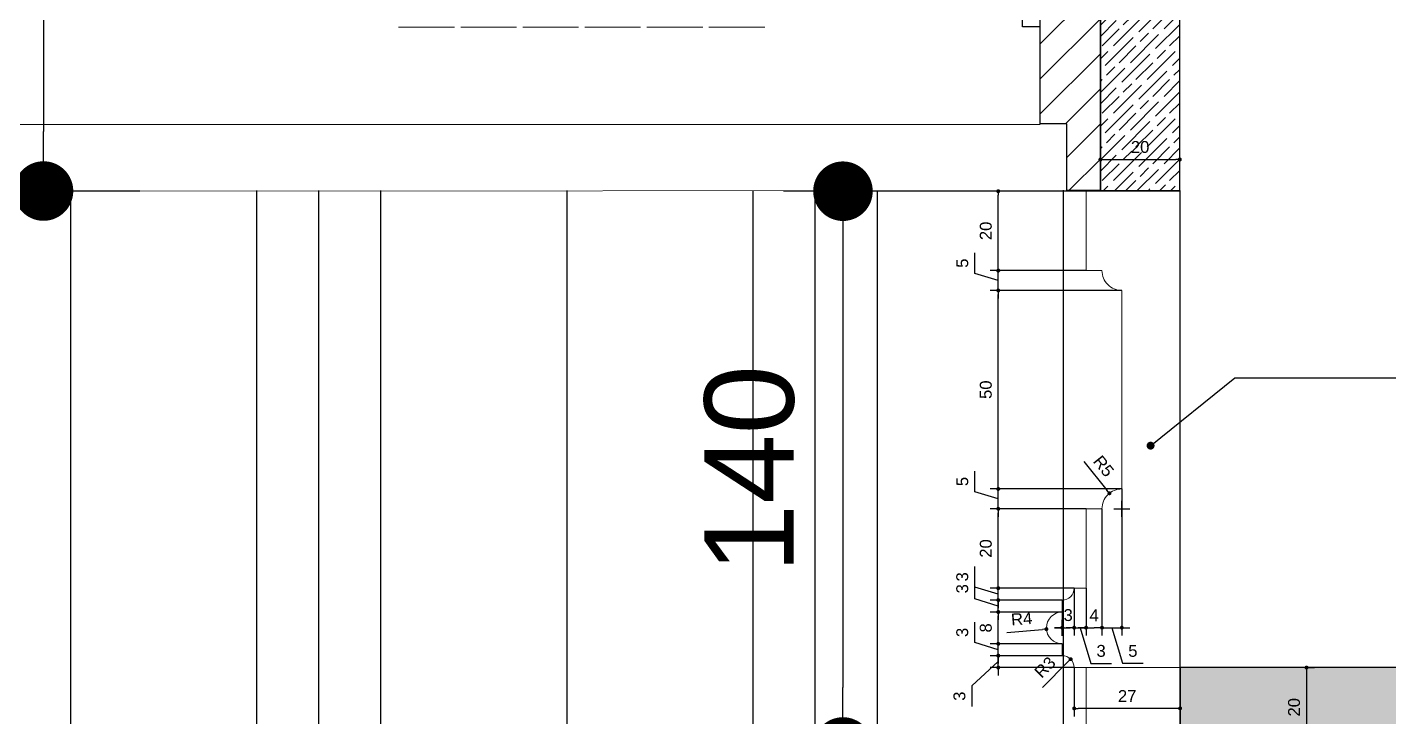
# Model space of a CAD drawing. Header units: inches. Extents: x 274057 to 444617, y 490067 to 635630.
# Drawn here: x 373036 to 373378.9, y 494862.4 to 495036.1 of the extents above; entities that cross this region are included whole.
import ezdxf

# ---------------------------------------------------------------- set-up
doc = ezdxf.new("R2010")
doc.units = ezdxf.units.IN
doc.header["$MEASUREMENT"] = 0
doc.linetypes.add('HIDDEN', pattern=[0.375, 0.25, -0.125])
for name, color, linetype in [('CQ curtains and frames', 252, 'Continuous'), ('CQ Grg Gypsum', 41, 'Continuous'), ('CQ PANEL DIMENSION', 1, 'Continuous'), ('CQ SPOT DETAILS', 40, 'Continuous'), ('CQ Wood Section', 60, 'Continuous'), ('WOOD 01', 34, 'Continuous')]:
    doc.layers.add(name, color=color, linetype=linetype)
for name, color, linetype, lineweight in [('CQ gypsum 2', 42, 'Continuous', 0), ('CQ Gypsum Hatch', 8, 'Continuous', 20), ('CQ wooh hatch', 8, 'HIDDEN', 18)]:
    doc.layers.add(name, color=color, linetype=linetype, lineweight=lineweight)
doc.styles.get("Standard").update_dxf_attribs({"font": 'arial.ttf'})
doc.dimstyles.new('chester 15', dxfattribs={"dimscale": 0.15, "dimtxt": 150, "dimasz": 100, "dimexe": 100, "dimexo": 0, "dimgap": 80, "dimtad": 1, "dimdec": 0, "dimzin": 0, "dimdsep": 46, "dimtxsty": 'Standard', "dimblk": 'DOT', "dimcen": 100, "dimclrd": 1, "dimclre": 1, "dimclrt": 3, "dimadec": 0, "dimazin": 0, "dimtfac": 1, "dimtdec": 0, "dimtofl": 0, "dimtmove": 0, "dimatfit": 3, "dimfxl": 1, "dimtolj": 1, "dimtzin": 0, "dimlwd": -1, "dimarcsym": 0})
doc.dimstyles.new('CQ 2', dxfattribs={"dimscale": 0.02, "dimtxt": 150, "dimasz": 50, "dimexe": 100, "dimexo": 0, "dimgap": 80, "dimtad": 1, "dimdec": 0, "dimzin": 0, "dimdsep": 46, "dimtxsty": 'Standard', "dimblk": 'DOT', "dimcen": 100, "dimclrd": 1, "dimclre": 1, "dimclrt": 3, "dimadec": 0, "dimazin": 0, "dimtfac": 1, "dimtdec": 0, "dimtofl": 0, "dimtmove": 0, "dimatfit": 3, "dimfxl": 1, "dimtolj": 1, "dimtzin": 0, "dimlwd": -1, "dimarcsym": 0})
doc.dimstyles.get("Standard").update_dxf_attribs({"dimtxt": 0.18, "dimasz": 0.18, "dimexe": 0.18, "dimexo": 0.0625, "dimgap": 0.09, "dimtad": 0, "dimtih": 1, "dimtoh": 1, "dimdec": 4, "dimzin": 0, "dimdsep": 46, "dimtxsty": 'Standard', "dimcen": 0.09, "dimadec": 0, "dimazin": 0, "dimtfac": 1, "dimtdec": 4, "dimtofl": 0, "dimtmove": 0, "dimatfit": 3, "dimfxl": 1, "dimtolj": 1, "dimtzin": 0, "dimarcsym": 0})

# ---------------------------------------------------------------- blocks, each defined once
blk = doc.blocks.new('A$C11B46C9D')
at = {"layer": 'CQ gypsum 2', "lineweight": 0}
for p, q in [((0, 194.66), (223.28, 194.66)), ((0, 182.05), (223.28, 182.05)), ((61.4, 182.05), (61.4, 165.23)), ((161.87, 182.05), (223.28, 182.05)), ((161.87, 182.05), (161.87, 165.23)), ((0, 165.23), (223.28, 165.23)), ((65.59, 165.23), (65.59, 74.15)), ((157.69, 165.23), (157.69, 74.15)), ((161.87, 165.23), (223.28, 165.23)), ((65.59, 155.42), (72.96, 155.42)), ((65.59, 148.45), (72.96, 155.42)), ((72.96, 155.42), (72.96, 74.15)), ((88.92, 155.42), (88.92, 74.15)), ((88.92, 155.42), (96.29, 148.45)), ((88.92, 155.42), (103.66, 155.42)), ((96.29, 148.45), (103.66, 155.42)), ((103.66, 155.42), (103.66, 74.15)), ((119.62, 155.42), (119.62, 74.15)), ((119.62, 155.42), (134.36, 155.42)), ((119.62, 155.42), (126.99, 148.45)), ((126.99, 148.45), (134.36, 155.42)), ((134.36, 155.42), (134.36, 74.15)), ((150.32, 155.42), (150.32, 74.15)), ((150.32, 155.42), (157.69, 148.45)), ((150.32, 155.42), (157.69, 155.42)), ((96.29, 148.45), (96.29, 74.15)), ((126.99, 148.45), (126.99, 74.15)), ((0, 74.15), (223.28, 74.15)), ((0, 59.35), (223.28, 59.35)), ((64.19, 59.35), (64.19, 52.43)), ((159.08, 59.35), (159.08, 52.43)), ((64.19, 52.43), (159.08, 52.43)), ((68.1, 52.43), (65.53, 41.27)), ((77.03, 52.43), (79.6, 41.27)), ((83.73, 52.43), (81.16, 41.27)), ((92.66, 52.43), (95.23, 41.27)), ((99.36, 52.43), (96.79, 41.27)), ((108.29, 52.43), (110.86, 41.27)), ((114.99, 52.43), (112.42, 41.27)), ((123.92, 52.43), (126.49, 41.27)), ((130.62, 52.43), (128.05, 41.27)), ((139.55, 52.43), (142.11, 41.27)), ((146.25, 52.43), (143.68, 41.27)), ((155.18, 52.43), (157.74, 41.27)), ((65.53, 41.27), (79.6, 41.27)), ((81.16, 41.27), (95.23, 41.27)), ((96.79, 41.27), (110.86, 41.27)), ((112.42, 41.27), (126.49, 41.27)), ((128.05, 41.27), (142.11, 41.27)), ((143.68, 41.27), (157.74, 41.27)), ((0, 16.75), (223.28, 16.75)), ((0, 0), (223.28, 0))]:
    blk.add_line(p, q, dxfattribs=at)
at = {"layer": 'CQ gypsum 2', "lineweight": 0, "ltscale": 100}
for p, q in [((61.4, 182.05), (161.87, 182.05)), ((0, 165.23), (61.4, 165.23))]:
    blk.add_line(p, q, dxfattribs=at)
blk = doc.blocks.new('A$C591968EE')
at = {"layer": 'CQ Gypsum Hatch'}
h = blk.add_hatch(dxfattribs=at)
h.set_pattern_fill('ANSI31', color=256, scale=50, angle=90, style=0)
h.set_pattern_definition([(135, (-374960.8784, -519569.8764), (-4.41941738, -4.41941738), [])])
edge = h.paths.add_edge_path()
edge.add_line((16.43, 182.11), (27.6, 182.11))
edge.add_spline(control_points=[(27.6, 182.11), (27.61, 182.89), (27.66, 184.68), (28.97, 187.09), (31.45, 188.51), (33.5, 190.24), (34.66, 192.59), (34.72, 194.06), (34.74, 194.72)], knot_values=[0, 0, 0, 0, 0.103617, 0.238498, 0.342021, 0.484182, 0.592634, 0.680206, 0.680206, 0.680206, 0.680206], degree=3, periodic=0)
edge.add_line((34.74, 194.72), (38.31, 194.72))
edge.add_line((38.31, 194.72), (38.31, 200))
edge.add_line((38.31, 200), (14.39, 200))
edge.add_line((14.39, 200), (0, 177.03))
edge.add_line((0, 177.03), (0, 0))
edge.add_line((0, 0), (8.46, 0))
edge.add_line((8.46, 0), (8.46, 16.81))
edge.add_line((8.46, 16.81), (15.16, 16.81))
edge.add_line((15.16, 16.81), (15.16, 59.41))
edge.add_line((15.16, 59.41), (26.55, 59.41))
edge.add_line((26.55, 59.41), (26.55, 74.21))
edge.add_line((26.55, 74.21), (11.59, 75.78))
edge.add_line((11.59, 75.78), (11.59, 165.29))
edge.add_line((11.59, 165.29), (16.43, 165.29))
edge.add_line((16.43, 165.29), (16.43, 182.11))
at = {"layer": 'CQ Grg Gypsum'}
for p, q in [((14.39, 200), (0, 177.03)), ((38.31, 200), (14.39, 200)), ((38.31, 194.72), (38.31, 200)), ((34.74, 194.72), (38.31, 194.72)), ((16.43, 182.11), (27.6, 182.11)), ((16.43, 165.29), (16.43, 182.11)), ((0, 0), (0, 177.03)), ((11.59, 75.78), (11.59, 165.29)), ((11.59, 165.29), (16.43, 165.29)), ((26.55, 74.21), (11.59, 75.78)), ((26.55, 59.41), (26.55, 74.21)), ((15.16, 59.41), (26.55, 59.41)), ((15.16, 16.81), (15.16, 59.41)), ((21.63, 52.46), (21.63, 59.41)), ((15.16, 52.46), (21.63, 52.46)), ((19.62, 41.25), (19.62, 52.46)), ((15.16, 41.25), (19.62, 41.25)), ((8.46, 16.81), (15.16, 16.81)), ((8.46, 0), (8.46, 16.81)), ((0, 0), (8.46, 0))]:
    blk.add_line(p, q, dxfattribs=at)
blk.add_open_spline([(34.74, 194.72), (34.72, 194.06), (34.66, 192.59), (33.5, 190.24), (31.45, 188.51), (28.97, 187.09), (27.66, 184.68), (27.61, 182.89), (27.6, 182.11)], degree=3, knots=[0, 0, 0, 0, 0.0875721, 0.1960247, 0.3381857, 0.4417085, 0.5765895, 0.6802063, 0.6802063, 0.6802063, 0.6802063], dxfattribs=at)
blk = doc.blocks.new('_Dot')
at = {"color": 0, "linetype": 'ByBlock', "lineweight": -2}
blk.add_line((-0.5, 0), (-1, 0), dxfattribs=at)
at = {"color": 0, "linetype": 'ByBlock', "const_width": 0.5}
blk.add_lwpolyline([(-0.25, 0, 1), (0.25, 0, 1)], format="xyb", close=True, dxfattribs=at)
blk = doc.blocks.new('*D1284')
at = {"layer": 'CQ PANEL DIMENSION', "color": 1, "lineweight": -2, "transparency": 16777216}
for p, q in [((373064.37, 495194.74), (373025.09, 495194.74)), ((373064.37, 494994.8), (373025.09, 494994.8))]:
    blk.add_line(p, q, dxfattribs=at)
at = {"layer": 'CQ PANEL DIMENSION', "color": 1, "transparency": 16777216}
blk.add_line((373040.09, 495179.74), (373040.09, 495009.8), dxfattribs=at)
at = {"layer": 'Defpoints', "color": 0, "transparency": 16777216}
for p in [(373064.37, 495194.74, 0), (373040.09, 494994.8), (373064.37, 494994.8, 0)]:
    blk.add_point(p, dxfattribs=at)
at = {"layer": 'CQ PANEL DIMENSION', "color": 1, "transparency": 16777216, "xscale": 15, "yscale": 15, "zscale": 15}
for p, rotation in [((373040.09, 495194.74), 90), ((373040.09, 494994.8), 270)]:
    blk.add_blockref('_Dot', p, dxfattribs=dict(at, rotation=rotation))
at = {"layer": 'CQ PANEL DIMENSION', "color": 3, "transparency": 16777216, "insert": (373016.6, 495094.77), "char_height": 22.5, "attachment_point": 5, "rotation": 90}
blk.add_mtext('\\A1;200', dxfattribs=at)
blk = doc.blocks.new('*D1441')
at = {"layer": 'CQ PANEL DIMENSION', "color": 1, "lineweight": -2, "transparency": 16777216}
for p, q in [((373064.37, 495194.74), (372783.59, 495194.74)), ((373064.37, 492074.74), (372783.59, 492074.74))]:
    blk.add_line(p, q, dxfattribs=at)
at = {"layer": 'CQ PANEL DIMENSION', "color": 1, "transparency": 16777216}
blk.add_line((372798.59, 495179.74), (372798.59, 492089.74), dxfattribs=at)
at = {"layer": 'Defpoints', "color": 0, "transparency": 16777216}
for p in [(373064.37, 495194.74, 0), (372798.59, 492074.74), (373064.37, 492074.74, -0.02)]:
    blk.add_point(p, dxfattribs=at)
at = {"layer": 'CQ PANEL DIMENSION', "color": 1, "transparency": 16777216, "xscale": 15, "yscale": 15, "zscale": 15}
for p, rotation in [((372798.59, 495194.74), 90), ((372798.59, 492074.74), 270)]:
    blk.add_blockref('_Dot', p, dxfattribs=dict(at, rotation=rotation))
at = {"layer": 'CQ PANEL DIMENSION', "color": 3, "transparency": 16777216, "insert": (372775.1, 493634.74), "char_height": 22.5, "attachment_point": 5, "rotation": 90}
blk.add_mtext('\\A1;3120', dxfattribs=at)
blk = doc.blocks.new('tv cabinet section')
at = {"layer": 'CQ wooh hatch'}
h = blk.add_hatch(dxfattribs=at)
h.set_pattern_fill('GOST_WOOD', color=256, angle=45, style=0)
h.set_pattern_definition([(135, (9054.1975, 0.0593), (4.242640687, 4.242640687), [10, -2]), (135, (9057.026, 0.0593), (4.242640687, 4.242640687), [6, -1.5, 3, -1.5]), (135, (9060.5615, -0.648), (4.242640687, 4.242640687), [10, -2])])
h.paths.add_polyline_path([(363119.3, 519499.34), (363099.3, 519499.34), (363099.3, 519299.47), (363119.3, 519299.47)])
at = {"layer": 'CQ wooh hatch', "ltscale": 1000}
h = blk.add_hatch(dxfattribs=at)
h.set_pattern_fill('GOST_WOOD', color=256, angle=45, style=0)
h.set_pattern_definition([(135, (283.227, -8e-09), (4.242640687, 4.242640687), [10, -2]), (135, (286.055, -8e-09), (4.242640687, 4.242640687), [6, -1.5, 3, -1.5]), (135, (289.591, -0.707), (4.242640687, 4.242640687), [10, -2])])
h.paths.add_polyline_path([(363099.3, 519159.3), (363099.3, 519179.3), (362699.22, 519179.3), (362699.21, 517274.19), (362717.15, 517274.19), (362717.22, 519159.3)])
at = {"layer": 'CQ Wood Section', "ltscale": 1000}
for p, q in [((363119.3, 519299.47, 0.09), (363099.3, 519299.47, 0.09)), ((363099.3, 519299.47, 0.09), (363099.3, 519179.3, 0.09))]:
    blk.add_line(p, q, dxfattribs=at)
at = {"layer": 'CQ Wood Section', "ltscale": 1000, "elevation": 0.09}
blk.add_lwpolyline([(363119.3, 519299.47), (363099.3, 519299.47), (363099.3, 519499.34), (363119.3, 519499.34)], close=True, dxfattribs=at)
blk.add_lwpolyline([(362717.22, 519159.3), (362717.15, 517274.19), (362699.21, 517274.19), (362699.22, 519179.3), (363099.22, 519179.3), (363099.22, 519179.3), (363099.22, 519159.3), (363099.22, 519159.3), (362717.22, 519159.3)], dxfattribs=at)
at = {"layer": 'WOOD 01', "lineweight": 0, "ltscale": 500}
blk.add_line((363099.3, 519179.3, 0.09), (363099.3, 519299.3, 0.09), dxfattribs=at)
at = {"layer": 'WOOD 01', "lineweight": 0, "ltscale": 500, "elevation": 0.09}
for points in [[(363099.3, 519299.3), (363122.9, 519299.3)], [(363099.3, 517399.33), (363099.3, 519179.3), (363122.9, 519179.3), (363122.9, 517399.33), (363099.3, 517399.33)]]:
    blk.add_lwpolyline(points, dxfattribs=at)
for points in [[(363122.9, 519299.3), (363122.9, 519279.3), (363118.9, 519279.3, -0.414214), (363113.9, 519274.3), (363113.9, 519249.3), (363113.9, 519224.3, -0.414214), (363118.9, 519219.3), (363122.9, 519219.3), (363122.9, 519199.3)], [(363122.9, 519199.3), (363125.9, 519199.3, 0.414214), (363128.9, 519196.3), (363128.9, 519193.3, -1), (363128.9, 519185.3), (363128.9, 519182.3, 0.414214), (363125.9, 519179.3), (363122.9, 519179.3)]]:
    blk.add_lwpolyline(points, format="xyb", dxfattribs=at)
blk = doc.blocks.new('*D1570')
at = {"layer": 'CQ SPOT DETAILS', "color": 1, "lineweight": -2, "transparency": 16777216}
for p, q in [((373299.65, 494874.76), (373299.65, 494862.48)), ((373326.33, 494874.76), (373326.33, 494862.48))]:
    blk.add_line(p, q, dxfattribs=at)
at = {"layer": 'CQ SPOT DETAILS', "color": 1, "transparency": 16777216}
blk.add_line((373325.33, 494864.48), (373300.65, 494864.48), dxfattribs=at)
at = {"layer": 'Defpoints', "color": 0, "transparency": 16777216}
for p in [(373299.65, 494874.76, 0), (373326.33, 494874.76, -0.09), (373299.65, 494864.48)]:
    blk.add_point(p, dxfattribs=at)
at = {"layer": 'CQ SPOT DETAILS', "color": 1, "transparency": 16777216, "rotation": 180}
blk.add_blockref('_Dot', (373299.65, 494864.48), dxfattribs=at)
at = {"layer": 'CQ SPOT DETAILS', "color": 1, "transparency": 16777216}
blk.add_blockref('_Dot', (373326.33, 494864.48), dxfattribs=at)
at = {"layer": 'CQ SPOT DETAILS', "color": 3, "transparency": 16777216, "insert": (373312.99, 494867.59), "char_height": 3, "attachment_point": 5}
blk.add_mtext('\\A1;27', dxfattribs=at)
blk = doc.blocks.new('*D1651')
at = {"layer": 'CQ SPOT DETAILS', "color": 1, "lineweight": -2, "transparency": 16777216}
for p, q in [((373358.16, 494874.76), (373360.16, 494874.76)), ((373358.16, 494854.76), (373360.16, 494854.76))]:
    blk.add_line(p, q, dxfattribs=at)
at = {"layer": 'CQ SPOT DETAILS', "color": 1, "transparency": 16777216}
blk.add_line((373358.16, 494873.76), (373358.16, 494855.76), dxfattribs=at)
at = {"layer": 'Defpoints', "color": 0, "transparency": 16777216}
for p in [(373358.16, 494874.76, 0), (373358.16, 494854.76, 0), (373358.16, 494854.76)]:
    blk.add_point(p, dxfattribs=at)
at = {"layer": 'CQ SPOT DETAILS', "color": 1, "transparency": 16777216}
for p, rotation in [((373358.16, 494874.76), 90), ((373358.16, 494854.76), 270)]:
    blk.add_blockref('_Dot', p, dxfattribs=dict(at, rotation=rotation))
at = {"layer": 'CQ SPOT DETAILS', "color": 3, "transparency": 16777216, "insert": (373355.03, 494864.76), "char_height": 3, "attachment_point": 5, "rotation": 90}
blk.add_mtext('\\A1;20', dxfattribs=at)
blk = doc.blocks.new('*D1659')
at = {"layer": 'CQ SPOT DETAILS', "color": 1, "transparency": 16777216}
for p, q in [((373280.53, 494878.76), (373280.53, 494879.76)), ((373280.53, 494876.26), (373273.89, 494870.13)), ((373280.53, 494874.76), (373280.53, 494877.76)), ((373280.53, 494873.76), (373280.53, 494872.76)), ((373273.89, 494870.13), (373273.89, 494864.97))]:
    blk.add_line(p, q, dxfattribs=at)
at = {"layer": 'CQ SPOT DETAILS', "color": 1, "lineweight": -2, "transparency": 16777216}
for p, q in [((373296.65, 494877.76), (373278.53, 494877.76)), ((373299.65, 494874.76), (373278.53, 494874.76))]:
    blk.add_line(p, q, dxfattribs=at)
at = {"layer": 'Defpoints', "color": 0, "transparency": 16777216}
for p in [(373280.53, 494877.76), (373296.65, 494877.76, 0), (373299.65, 494874.76)]:
    blk.add_point(p, dxfattribs=at)
at = {"layer": 'CQ SPOT DETAILS', "color": 1, "transparency": 16777216}
for p, rotation in [((373280.53, 494877.76), 270), ((373280.53, 494874.76), 90)]:
    blk.add_blockref('_Dot', p, dxfattribs=dict(at, rotation=rotation))
at = {"layer": 'CQ SPOT DETAILS', "color": 3, "transparency": 16777216, "insert": (373270.76, 494867.55), "char_height": 3, "attachment_point": 5, "rotation": 90}
blk.add_mtext('\\A1;3', dxfattribs=at)
blk = doc.blocks.new('*D1660')
at = {"layer": 'CQ SPOT DETAILS', "color": 1, "transparency": 16777216}
for p, q in [((373274.6, 494881.04), (373274.6, 494886.2)), ((373280.53, 494881.76), (373280.53, 494882.76)), ((373280.53, 494879.26), (373274.6, 494881.04)), ((373280.53, 494877.76), (373280.53, 494880.76)), ((373280.53, 494876.76), (373280.53, 494875.76))]:
    blk.add_line(p, q, dxfattribs=at)
at = {"layer": 'CQ SPOT DETAILS', "color": 1, "lineweight": -2, "transparency": 16777216}
for p, q in [((373296.65, 494880.76), (373278.53, 494880.76)), ((373296.65, 494877.76), (373278.53, 494877.76))]:
    blk.add_line(p, q, dxfattribs=at)
at = {"layer": 'Defpoints', "color": 0, "transparency": 16777216}
for p in [(373280.53, 494880.76), (373296.65, 494880.76, 0), (373296.65, 494877.76, 0)]:
    blk.add_point(p, dxfattribs=at)
at = {"layer": 'CQ SPOT DETAILS', "color": 1, "transparency": 16777216}
for p, rotation in [((373280.53, 494880.76), 270), ((373280.53, 494877.76), 90)]:
    blk.add_blockref('_Dot', p, dxfattribs=dict(at, rotation=rotation))
at = {"layer": 'CQ SPOT DETAILS', "color": 3, "transparency": 16777216, "insert": (373271.47, 494883.62), "char_height": 3, "attachment_point": 5, "rotation": 90}
blk.add_mtext('\\A1;3', dxfattribs=at)
blk = doc.blocks.new('*D1661')
at = {"layer": 'CQ SPOT DETAILS', "color": 1, "lineweight": -2, "transparency": 16777216}
for p, q in [((373296.65, 494888.76), (373278.53, 494888.76)), ((373296.65, 494880.76), (373278.53, 494880.76))]:
    blk.add_line(p, q, dxfattribs=at)
at = {"layer": 'CQ SPOT DETAILS', "color": 1, "transparency": 16777216}
blk.add_line((373280.53, 494881.76), (373280.53, 494887.76), dxfattribs=at)
at = {"layer": 'Defpoints', "color": 0, "transparency": 16777216}
for p in [(373280.53, 494888.76), (373296.65, 494888.76), (373296.65, 494880.76, 0)]:
    blk.add_point(p, dxfattribs=at)
at = {"layer": 'CQ SPOT DETAILS', "color": 1, "transparency": 16777216}
for p, rotation in [((373280.53, 494888.76), 90), ((373280.53, 494880.76), 270)]:
    blk.add_blockref('_Dot', p, dxfattribs=dict(at, rotation=rotation))
at = {"layer": 'CQ SPOT DETAILS', "color": 3, "transparency": 16777216, "insert": (373277.4, 494884.76), "char_height": 3, "attachment_point": 5, "rotation": 90}
blk.add_mtext('\\A1;8', dxfattribs=at)
blk = doc.blocks.new('*D1662')
at = {"layer": 'CQ SPOT DETAILS', "color": 1, "transparency": 16777216}
for p, q in [((373274.6, 494892.04), (373274.6, 494897.2)), ((373280.53, 494892.76), (373280.53, 494893.76)), ((373280.53, 494890.26), (373274.6, 494892.04)), ((373280.53, 494888.76), (373280.53, 494891.76)), ((373280.53, 494887.76), (373280.53, 494886.76))]:
    blk.add_line(p, q, dxfattribs=at)
at = {"layer": 'CQ SPOT DETAILS', "color": 1, "lineweight": -2, "transparency": 16777216}
for p, q in [((373296.65, 494891.76), (373278.53, 494891.76)), ((373296.65, 494888.76), (373278.53, 494888.76))]:
    blk.add_line(p, q, dxfattribs=at)
at = {"layer": 'Defpoints', "color": 0, "transparency": 16777216}
for p in [(373280.53, 494891.76), (373296.65, 494891.76, 0), (373296.65, 494888.76)]:
    blk.add_point(p, dxfattribs=at)
at = {"layer": 'CQ SPOT DETAILS', "color": 1, "transparency": 16777216}
for p, rotation in [((373280.53, 494891.76), 270), ((373280.53, 494888.76), 90)]:
    blk.add_blockref('_Dot', p, dxfattribs=dict(at, rotation=rotation))
at = {"layer": 'CQ SPOT DETAILS', "color": 3, "transparency": 16777216, "insert": (373271.47, 494894.62), "char_height": 3, "attachment_point": 5, "rotation": 90}
blk.add_mtext('\\A1;3', dxfattribs=at)
blk = doc.blocks.new('*D1663')
at = {"layer": 'CQ SPOT DETAILS', "color": 1, "transparency": 16777216}
for p, q in [((373274.6, 494895.04), (373274.6, 494900.2)), ((373280.53, 494895.76), (373280.53, 494896.76)), ((373280.53, 494893.26), (373274.6, 494895.04)), ((373280.53, 494891.76), (373280.53, 494894.76)), ((373280.53, 494890.76), (373280.53, 494889.76))]:
    blk.add_line(p, q, dxfattribs=at)
at = {"layer": 'CQ SPOT DETAILS', "color": 1, "lineweight": -2, "transparency": 16777216}
for p, q in [((373299.65, 494894.76), (373278.53, 494894.76)), ((373296.65, 494891.76), (373278.53, 494891.76))]:
    blk.add_line(p, q, dxfattribs=at)
at = {"layer": 'Defpoints', "color": 0, "transparency": 16777216}
for p in [(373280.53, 494894.76), (373299.65, 494894.76), (373296.65, 494891.76, 0)]:
    blk.add_point(p, dxfattribs=at)
at = {"layer": 'CQ SPOT DETAILS', "color": 1, "transparency": 16777216}
for p, rotation in [((373280.53, 494894.76), 270), ((373280.53, 494891.76), 90)]:
    blk.add_blockref('_Dot', p, dxfattribs=dict(at, rotation=rotation))
at = {"layer": 'CQ SPOT DETAILS', "color": 3, "transparency": 16777216, "insert": (373271.47, 494897.62), "char_height": 3, "attachment_point": 5, "rotation": 90}
blk.add_mtext('\\A1;3', dxfattribs=at)
blk = doc.blocks.new('*D1664')
at = {"layer": 'CQ SPOT DETAILS', "color": 1, "lineweight": -2, "transparency": 16777216}
for p, q in [((373302.65, 494914.76), (373278.53, 494914.76)), ((373299.65, 494894.76), (373278.53, 494894.76))]:
    blk.add_line(p, q, dxfattribs=at)
at = {"layer": 'CQ SPOT DETAILS', "color": 1, "transparency": 16777216}
blk.add_line((373280.53, 494895.76), (373280.53, 494913.76), dxfattribs=at)
at = {"layer": 'Defpoints', "color": 0, "transparency": 16777216}
for p in [(373280.53, 494914.76), (373302.65, 494914.76, 0), (373299.65, 494894.76)]:
    blk.add_point(p, dxfattribs=at)
at = {"layer": 'CQ SPOT DETAILS', "color": 1, "transparency": 16777216}
for p, rotation in [((373280.53, 494914.76), 90), ((373280.53, 494894.76), 270)]:
    blk.add_blockref('_Dot', p, dxfattribs=dict(at, rotation=rotation))
at = {"layer": 'CQ SPOT DETAILS', "color": 3, "transparency": 16777216, "insert": (373277.4, 494904.76), "char_height": 3, "attachment_point": 5, "rotation": 90}
blk.add_mtext('\\A1;20', dxfattribs=at)
blk = doc.blocks.new('*D1665')
at = {"layer": 'CQ SPOT DETAILS', "color": 1, "transparency": 16777216}
for p, q in [((373274.61, 494919.04), (373274.61, 494924.23)), ((373280.53, 494920.76), (373280.53, 494921.76)), ((373280.53, 494917.26), (373274.61, 494919.04)), ((373280.53, 494914.76), (373280.53, 494919.76)), ((373280.53, 494913.76), (373280.53, 494912.76))]:
    blk.add_line(p, q, dxfattribs=at)
at = {"layer": 'CQ SPOT DETAILS', "color": 1, "lineweight": -2, "transparency": 16777216}
for p, q in [((373311.65, 494919.76), (373278.53, 494919.76)), ((373302.65, 494914.76), (373278.53, 494914.76))]:
    blk.add_line(p, q, dxfattribs=at)
at = {"layer": 'Defpoints', "color": 0, "transparency": 16777216}
for p in [(373280.53, 494919.76), (373311.65, 494919.76), (373302.65, 494914.76, 0)]:
    blk.add_point(p, dxfattribs=at)
at = {"layer": 'CQ SPOT DETAILS', "color": 1, "transparency": 16777216}
for p, rotation in [((373280.53, 494919.76), 270), ((373280.53, 494914.76), 90)]:
    blk.add_blockref('_Dot', p, dxfattribs=dict(at, rotation=rotation))
at = {"layer": 'CQ SPOT DETAILS', "color": 3, "transparency": 16777216, "insert": (373271.48, 494921.63), "char_height": 3, "attachment_point": 5, "rotation": 90}
blk.add_mtext('\\A1;5', dxfattribs=at)
blk = doc.blocks.new('*D1666')
at = {"layer": 'CQ SPOT DETAILS', "color": 1, "lineweight": -2, "transparency": 16777216}
for p, q in [((373311.65, 494969.76), (373278.53, 494969.76)), ((373311.65, 494919.76), (373278.53, 494919.76))]:
    blk.add_line(p, q, dxfattribs=at)
at = {"layer": 'CQ SPOT DETAILS', "color": 1, "transparency": 16777216}
blk.add_line((373280.53, 494920.76), (373280.53, 494968.76), dxfattribs=at)
at = {"layer": 'Defpoints', "color": 0, "transparency": 16777216}
for p in [(373280.53, 494969.76), (373311.65, 494969.76), (373311.65, 494919.76)]:
    blk.add_point(p, dxfattribs=at)
at = {"layer": 'CQ SPOT DETAILS', "color": 1, "transparency": 16777216}
for p, rotation in [((373280.53, 494969.76), 90), ((373280.53, 494919.76), 270)]:
    blk.add_blockref('_Dot', p, dxfattribs=dict(at, rotation=rotation))
at = {"layer": 'CQ SPOT DETAILS', "color": 3, "transparency": 16777216, "insert": (373277.4, 494944.76), "char_height": 3, "attachment_point": 5, "rotation": 90}
blk.add_mtext('\\A1;50', dxfattribs=at)
blk = doc.blocks.new('*D1667')
at = {"layer": 'CQ SPOT DETAILS', "color": 1, "transparency": 16777216}
for p, q in [((373274.61, 494974.04), (373274.61, 494979.22)), ((373280.53, 494975.76), (373280.53, 494976.76)), ((373280.53, 494972.26), (373274.61, 494974.04)), ((373280.53, 494969.76), (373280.53, 494974.76)), ((373280.53, 494968.76), (373280.53, 494967.76))]:
    blk.add_line(p, q, dxfattribs=at)
at = {"layer": 'CQ SPOT DETAILS', "color": 1, "lineweight": -2, "transparency": 16777216}
for p, q in [((373302.65, 494974.76), (373278.53, 494974.76)), ((373311.65, 494969.76), (373278.53, 494969.76))]:
    blk.add_line(p, q, dxfattribs=at)
at = {"layer": 'Defpoints', "color": 0, "transparency": 16777216}
for p in [(373280.53, 494974.76), (373302.65, 494974.76, 0), (373311.65, 494969.76)]:
    blk.add_point(p, dxfattribs=at)
at = {"layer": 'CQ SPOT DETAILS', "color": 1, "transparency": 16777216}
for p, rotation in [((373280.53, 494974.76), 270), ((373280.53, 494969.76), 90)]:
    blk.add_blockref('_Dot', p, dxfattribs=dict(at, rotation=rotation))
at = {"layer": 'CQ SPOT DETAILS', "color": 3, "transparency": 16777216, "insert": (373271.48, 494976.63), "char_height": 3, "attachment_point": 5, "rotation": 90}
blk.add_mtext('\\A1;5', dxfattribs=at)
blk = doc.blocks.new('*D1668')
at = {"layer": 'CQ SPOT DETAILS', "color": 1, "lineweight": -2, "transparency": 16777216}
for p, q in [((373302.65, 494994.76), (373278.53, 494994.76)), ((373302.65, 494974.76), (373278.53, 494974.76))]:
    blk.add_line(p, q, dxfattribs=at)
at = {"layer": 'CQ SPOT DETAILS', "color": 1, "transparency": 16777216}
blk.add_line((373280.53, 494975.76), (373280.53, 494993.76), dxfattribs=at)
at = {"layer": 'Defpoints', "color": 0, "transparency": 16777216}
for p in [(373280.53, 494994.76), (373302.65, 494994.76), (373302.65, 494974.76, 0)]:
    blk.add_point(p, dxfattribs=at)
at = {"layer": 'CQ SPOT DETAILS', "color": 1, "transparency": 16777216}
for p, rotation in [((373280.53, 494994.76), 90), ((373280.53, 494974.76), 270)]:
    blk.add_blockref('_Dot', p, dxfattribs=dict(at, rotation=rotation))
at = {"layer": 'CQ SPOT DETAILS', "color": 3, "transparency": 16777216, "insert": (373277.4, 494984.76), "char_height": 3, "attachment_point": 5, "rotation": 90}
blk.add_mtext('\\A1;20', dxfattribs=at)
blk = doc.blocks.new('*D1671')
at = {"layer": 'CQ SPOT DETAILS', "color": 1, "lineweight": -2, "transparency": 16777216}
for p, q in [((373299.65, 494894.76), (373299.65, 494882.81)), ((373296.65, 494888.76), (373296.65, 494882.81))]:
    blk.add_line(p, q, dxfattribs=at)
at = {"layer": 'CQ SPOT DETAILS', "color": 1, "transparency": 16777216}
for p, q in [((373295.65, 494884.81), (373294.65, 494884.81)), ((373300.65, 494884.81), (373301.65, 494884.81))]:
    blk.add_line(p, q, dxfattribs=at)
at = {"layer": 'Defpoints', "color": 0, "transparency": 16777216}
for p in [(373299.65, 494894.76), (373296.65, 494888.76), (373299.65, 494884.81)]:
    blk.add_point(p, dxfattribs=at)
at = {"layer": 'CQ SPOT DETAILS', "color": 1, "transparency": 16777216}
blk.add_blockref('_Dot', (373296.65, 494884.81), dxfattribs=at)
at = {"layer": 'CQ SPOT DETAILS', "color": 1, "transparency": 16777216, "rotation": 180}
blk.add_blockref('_Dot', (373299.65, 494884.81), dxfattribs=at)
at = {"layer": 'CQ SPOT DETAILS', "color": 3, "transparency": 16777216, "insert": (373298.13, 494887.97), "char_height": 3, "attachment_point": 5}
blk.add_mtext('\\A1;3', dxfattribs=at)
blk = doc.blocks.new('*D1672')
at = {"layer": 'CQ SPOT DETAILS', "color": 1, "lineweight": -2, "transparency": 16777216}
for p, q in [((373299.65, 494894.76), (373299.65, 494882.81)), ((373302.65, 494894.76), (373302.65, 494882.81))]:
    blk.add_line(p, q, dxfattribs=at)
at = {"layer": 'CQ SPOT DETAILS', "color": 1, "transparency": 16777216}
for p, q in [((373298.65, 494884.81), (373297.65, 494884.81)), ((373299.65, 494884.81), (373302.65, 494884.81)), ((373301.15, 494884.81), (373303.85, 494875.81)), ((373303.65, 494884.81), (373304.65, 494884.81)), ((373303.85, 494875.81), (373309.01, 494875.81))]:
    blk.add_line(p, q, dxfattribs=at)
at = {"layer": 'Defpoints', "color": 0, "transparency": 16777216}
for p in [(373299.65, 494894.76), (373302.65, 494894.76), (373302.65, 494884.81)]:
    blk.add_point(p, dxfattribs=at)
at = {"layer": 'CQ SPOT DETAILS', "color": 1, "transparency": 16777216}
blk.add_blockref('_Dot', (373299.65, 494884.81), dxfattribs=at)
at = {"layer": 'CQ SPOT DETAILS', "color": 1, "transparency": 16777216, "rotation": 180}
blk.add_blockref('_Dot', (373302.65, 494884.81), dxfattribs=at)
at = {"layer": 'CQ SPOT DETAILS', "color": 3, "transparency": 16777216, "insert": (373306.43, 494878.95), "char_height": 3, "attachment_point": 5}
blk.add_mtext('\\A1;3', dxfattribs=at)
blk = doc.blocks.new('*D1673')
at = {"layer": 'CQ SPOT DETAILS', "color": 1, "lineweight": -2, "transparency": 16777216}
for p, q in [((373306.65, 494914.76), (373306.65, 494882.81)), ((373302.65, 494894.76), (373302.65, 494882.81))]:
    blk.add_line(p, q, dxfattribs=at)
at = {"layer": 'CQ SPOT DETAILS', "color": 1, "transparency": 16777216}
for p, q in [((373301.65, 494884.81), (373300.65, 494884.81)), ((373307.65, 494884.81), (373308.65, 494884.81))]:
    blk.add_line(p, q, dxfattribs=at)
at = {"layer": 'Defpoints', "color": 0, "transparency": 16777216}
for p in [(373306.65, 494914.76), (373302.65, 494894.76), (373306.65, 494884.81)]:
    blk.add_point(p, dxfattribs=at)
at = {"layer": 'CQ SPOT DETAILS', "color": 1, "transparency": 16777216}
blk.add_blockref('_Dot', (373302.65, 494884.81), dxfattribs=at)
at = {"layer": 'CQ SPOT DETAILS', "color": 1, "transparency": 16777216, "rotation": 180}
blk.add_blockref('_Dot', (373306.65, 494884.81), dxfattribs=at)
at = {"layer": 'CQ SPOT DETAILS', "color": 3, "transparency": 16777216, "insert": (373304.65, 494887.91), "char_height": 3, "attachment_point": 5}
blk.add_mtext('\\A1;4', dxfattribs=at)
blk = doc.blocks.new('*D1674')
at = {"layer": 'CQ SPOT DETAILS', "color": 1, "lineweight": -2, "transparency": 16777216}
for p, q in [((373311.65, 494919.76), (373311.65, 494882.81)), ((373306.65, 494914.76), (373306.65, 494882.81))]:
    blk.add_line(p, q, dxfattribs=at)
at = {"layer": 'CQ SPOT DETAILS', "color": 1, "transparency": 16777216}
for p, q in [((373305.65, 494884.81), (373304.65, 494884.81)), ((373306.65, 494884.81), (373311.65, 494884.81)), ((373309.15, 494884.81), (373311.84, 494875.84)), ((373312.65, 494884.81), (373313.65, 494884.81)), ((373311.84, 494875.84), (373317.03, 494875.84))]:
    blk.add_line(p, q, dxfattribs=at)
at = {"layer": 'Defpoints', "color": 0, "transparency": 16777216}
for p in [(373311.65, 494919.76), (373306.65, 494914.76), (373311.65, 494884.81)]:
    blk.add_point(p, dxfattribs=at)
at = {"layer": 'CQ SPOT DETAILS', "color": 1, "transparency": 16777216}
blk.add_blockref('_Dot', (373306.65, 494884.81), dxfattribs=at)
at = {"layer": 'CQ SPOT DETAILS', "color": 1, "transparency": 16777216, "rotation": 180}
blk.add_blockref('_Dot', (373311.65, 494884.81), dxfattribs=at)
at = {"layer": 'CQ SPOT DETAILS', "color": 3, "transparency": 16777216, "insert": (373314.43, 494878.96), "char_height": 3, "attachment_point": 5}
blk.add_mtext('\\A1;5', dxfattribs=at)
blk = doc.blocks.new('*D1675')
at = {"layer": 'CQ SPOT DETAILS', "color": 1, "lineweight": -2, "transparency": 16777216}
for p, q in [((373296.65, 494882.76), (373296.65, 494886.76)), ((373294.65, 494884.76), (373298.65, 494884.76))]:
    blk.add_line(p, q, dxfattribs=at)
at = {"layer": 'CQ SPOT DETAILS', "color": 1, "transparency": 16777216}
blk.add_line((373282.67, 494883.63), (373291.66, 494884.36), dxfattribs=at)
at = {"layer": 'Defpoints', "color": 0, "transparency": 16777216}
for p in [(373292.66, 494884.44, 0), (373296.65, 494884.76, 0)]:
    blk.add_point(p, dxfattribs=at)
at = {"layer": 'CQ SPOT DETAILS', "color": 1, "transparency": 16777216, "rotation": 4.633891314606343}
blk.add_blockref('_Dot', (373292.66, 494884.44), dxfattribs=at)
at = {"layer": 'CQ SPOT DETAILS', "color": 3, "transparency": 16777216, "insert": (373286.42, 494887.04), "char_height": 3, "attachment_point": 5, "rotation": 4.6339}
blk.add_mtext('\\A1;R4', dxfattribs=at)
blk = doc.blocks.new('*D1676')
at = {"layer": 'CQ SPOT DETAILS', "color": 1, "transparency": 16777216}
blk.add_line((373302.11, 494926.7), (373307.9, 494919.45), dxfattribs=at)
at = {"layer": 'CQ SPOT DETAILS', "color": 1, "lineweight": -2, "transparency": 16777216}
for p, q in [((373311.65, 494912.76), (373311.65, 494916.76)), ((373309.65, 494914.76), (373313.65, 494914.76))]:
    blk.add_line(p, q, dxfattribs=at)
at = {"layer": 'Defpoints', "color": 0, "transparency": 16777216}
for p in [(373308.53, 494918.67, 0), (373311.65, 494914.76, 0)]:
    blk.add_point(p, dxfattribs=at)
at = {"layer": 'CQ SPOT DETAILS', "color": 1, "transparency": 16777216, "rotation": 308.6184899960323}
blk.add_blockref('_Dot', (373308.53, 494918.67), dxfattribs=at)
at = {"layer": 'CQ SPOT DETAILS', "color": 3, "transparency": 16777216, "insert": (373307.07, 494925.5), "char_height": 3, "attachment_point": 5, "rotation": 308.6185}
blk.add_mtext('\\A1;R5', dxfattribs=at)
blk = doc.blocks.new('*D1677')
at = {"layer": 'CQ SPOT DETAILS', "color": 1, "transparency": 16777216}
blk.add_line((373291.67, 494869.78), (373298.06, 494876.17), dxfattribs=at)
at = {"layer": 'Defpoints', "color": 0, "transparency": 16777216}
for p in [(373298.77, 494876.88, 0), (373296.65, 494874.76, 0)]:
    blk.add_point(p, dxfattribs=at)
at = {"layer": 'CQ SPOT DETAILS', "color": 1, "transparency": 16777216, "rotation": 45.00000000157218}
blk.add_blockref('_Dot', (373298.77, 494876.88), dxfattribs=at)
at = {"layer": 'CQ SPOT DETAILS', "color": 3, "transparency": 16777216, "insert": (373292.3, 494874.84), "char_height": 3, "attachment_point": 5, "rotation": 45}
blk.add_mtext('\\A1;R3', dxfattribs=at)
blk = doc.blocks.new('*D1693')
at = {"layer": 'CQ SPOT DETAILS', "color": 1, "lineweight": -2, "transparency": 16777216}
for p, q in [((373306.25, 494994.93), (373306.25, 495004.74)), ((373326.25, 494994.76), (373326.25, 495004.74))]:
    blk.add_line(p, q, dxfattribs=at)
at = {"layer": 'CQ SPOT DETAILS', "color": 1, "transparency": 16777216}
blk.add_line((373307.25, 495002.74), (373325.25, 495002.74), dxfattribs=at)
at = {"layer": 'Defpoints', "color": 0, "transparency": 16777216}
for p in [(373326.25, 495002.74), (373306.25, 494994.93, 0), (373326.25, 494994.76, 0)]:
    blk.add_point(p, dxfattribs=at)
at = {"layer": 'CQ SPOT DETAILS', "color": 1, "transparency": 16777216, "rotation": 180}
blk.add_blockref('_Dot', (373306.25, 495002.74), dxfattribs=at)
at = {"layer": 'CQ SPOT DETAILS', "color": 1, "transparency": 16777216}
blk.add_blockref('_Dot', (373326.25, 495002.74), dxfattribs=at)
at = {"layer": 'CQ SPOT DETAILS', "color": 3, "transparency": 16777216, "insert": (373316.25, 495005.88), "char_height": 3, "attachment_point": 5}
blk.add_mtext('\\A1;20', dxfattribs=at)
blk = doc.blocks.new('*D1956')
at = {"layer": 'CQ PANEL DIMENSION', "color": 1, "lineweight": -2, "transparency": 16777216}
for p, q in [((373326.25, 494994.76), (373226.42, 494994.76)), ((373375.13, 494854.76), (373226.42, 494854.76))]:
    blk.add_line(p, q, dxfattribs=at)
at = {"layer": 'CQ PANEL DIMENSION', "color": 1, "transparency": 16777216}
blk.add_line((373241.42, 494979.76), (373241.42, 494869.76), dxfattribs=at)
at = {"layer": 'Defpoints', "color": 0, "transparency": 16777216}
for p in [(373326.25, 494994.76), (373241.42, 494854.76), (373375.13, 494854.76, -0.03)]:
    blk.add_point(p, dxfattribs=at)
at = {"layer": 'CQ PANEL DIMENSION', "color": 1, "transparency": 16777216, "xscale": 15, "yscale": 15, "zscale": 15}
for p, rotation in [((373241.42, 494994.76), 90), ((373241.42, 494854.76), 270)]:
    blk.add_blockref('_Dot', p, dxfattribs=dict(at, rotation=rotation))
at = {"layer": 'CQ PANEL DIMENSION', "color": 3, "transparency": 16777216, "insert": (373217.93, 494924.76), "char_height": 22.5, "attachment_point": 5, "rotation": 90}
blk.add_mtext('\\A1;140', dxfattribs=at)

msp = doc.modelspace()

# ---------------------------------------------------------------- hatches: boundary and pattern name
at = {"layer": 'CQ curtains and frames', "linetype": 'ByBlock', "ltscale": 200}
h = msp.add_hatch(dxfattribs=at)
h.set_pattern_fill('PLASTI,_O', color=256, scale=500, angle=90)
h.set_pattern_definition([(90, (0, -24304.54), (-125, 8e-15), []), (90, (-15.62, -24304.54), (-125, 8e-15), []), (90, (-31.25, -24304.54), (-125, 8e-15), []), (90, (-78.12, -24304.54), (-125, 8e-15), [])])
edge = h.paths.add_edge_path()
edge.add_line((373323.36, 494994.98), (367719.94, 494994.74))
edge.add_line((367719.94, 494994.74), (367719.94, 492994.62))
edge.add_line((367719.94, 492994.62), (369386.28, 492994.62))
edge.add_line((369386.28, 492994.62), (369386.28, 494594.74))
edge.add_line((369386.28, 494594.74), (369366.28, 494594.74))
edge.add_line((369366.28, 494594.74), (369356.28, 494732.24))
edge.add_line((369356.28, 494732.24), (369344.78, 494732.24))
edge.add_line((369344.78, 494732.24), (369344.78, 494749.49))
edge.add_line((369344.78, 494749.49), (369333.28, 494749.49))
edge.add_arc((369295.71, 494761.76), 39.52, 341.9049, 445.5472)
edge.add_line((369298.78, 494801.17), (369298.78, 494818.42))
edge.add_line((369298.78, 494818.42), (371733.78, 494818.42))
edge.add_line((371733.78, 494818.42), (371733.78, 494801.17))
edge.add_arc((371734.73, 494765.37), 35.81, 91.5213, 206.3371)
edge.add_line((371702.64, 494749.49), (371687.78, 494749.49))
edge.add_line((371687.78, 494749.49), (371687.78, 494732.24))
edge.add_line((371687.78, 494732.24), (371676.28, 494732.24))
edge.add_line((371676.28, 494732.24), (371676.28, 494674.74))
edge.add_line((371676.28, 494674.74), (371666.28, 494674.74))
edge.add_line((371666.28, 494674.74), (371666.28, 494594.74))
edge.add_line((371666.28, 494594.74), (371644.17, 494594.74))
edge.add_line((371644.17, 494594.74), (371646.28, 492994.5))
edge.add_line((371646.28, 492994.5), (373323.36, 492994.74))
edge.add_line((373323.36, 492994.74), (373323.36, 494994.98))
h.paths.add_polyline_path([(371872.33, 494724.74), (372732.33, 494724.74), (372732.33, 493364.74), (371872.33, 493364.74)], flags=16)
h.paths.add_polyline_path([(369120.33, 493364.74), (368260.33, 493364.74), (368260.33, 494724.74), (369120.33, 494724.74)], flags=16)

# ---------------------------------------------------------------- linework, layer by layer
at = {"layer": 'CQ gypsum 2', "lineweight": 0}
for p, q in [((373143.58, 495036.07, 0), (373129.52, 495036.07, 0)), ((373159.21, 495036.07, 0), (373145.15, 495036.07, 0)), ((373174.84, 495036.07, 0), (373160.78, 495036.07, 0)), ((373190.47, 495036.07, 0), (373176.41, 495036.07, 0)), ((373206.1, 495036.07, 0), (373192.03, 495036.07, 0)), ((373221.73, 495036.07, 0), (373207.66, 495036.07, 0)), ((373291.09, 495011.55, 0), (373063.99, 495011.55, 0)), ((373297.79, 494994.93, 0), (373063.99, 494994.8, 0))]:
    msp.add_line(p, q, dxfattribs=at)

# ---------------------------------------------------------------- block references
at = {"layer": 'CQ Grg Gypsum', "xscale": -1}
msp.add_blockref('A$C591968EE', (373306.25, 494994.93, 0), dxfattribs=at)
at = {"layer": 'CQ gypsum 2', "xscale": -1, "rotation": 359.9999999999987}
msp.add_blockref('A$C11B46C9D', (373063.99, 494994.8, 0), dxfattribs=at)
at = {"layer": 'CQ Wood Section', "xscale": -1}
msp.add_blockref('tv cabinet section', (736425.55, -24304.54, -0.09), dxfattribs=at)

# ---------------------------------------------------------------- dimensions: what is measured, and where the dimension line sits
at = {"layer": 'CQ PANEL DIMENSION'}
for base, p2, picture, middle in [((372798.59, 492074.74), (373064.37, 492074.74, -0.02), '*D1441', (372775.1, 493634.74)), ((373040.09, 494994.8), (373064.37, 494994.8, 0), '*D1284', (373016.6, 495094.77))]:
    dim = msp.add_linear_dim(base=base, p1=(373064.37, 495194.74, 0), p2=p2, angle=90, dimstyle='chester 15', dxfattribs=at)
    dim.commit()
    dim.dimension.update_dxf_attribs({"geometry": picture, "text_midpoint": middle})
dim = msp.add_linear_dim(base=(373241.42, 494854.76, 0), p1=(373326.25, 494994.76, 0), p2=(373375.13, 494854.76, -0.03), angle=90, dimstyle='chester 15', override={"dimtmove": 1}, dxfattribs=at)
dim.commit()
dim.dimension.update_dxf_attribs({"geometry": '*D1956', "text_midpoint": (373217.93, 494924.76, 0)})
at = {"layer": 'CQ SPOT DETAILS'}
dim = msp.add_linear_dim(base=(373326.25, 495002.74), p1=(373306.25, 494994.93, 0), p2=(373326.25, 494994.76, 0), dimstyle='CQ 2', dxfattribs=at)
dim.commit()
dim.dimension.update_dxf_attribs({"geometry": '*D1693', "text_midpoint": (373316.25, 495005.88)})
for base, p1, p2, picture, middle in [((373280.53, 494994.76), (373302.65, 494974.76, 0), (373302.65, 494994.76), '*D1668', (373277.4, 494984.76)), ((373280.53, 494974.76), (373311.65, 494969.76), (373302.65, 494974.76, 0), '*D1667', (373271.48, 494975.64)), ((373280.53, 494969.76), (373311.65, 494919.76), (373311.65, 494969.76), '*D1666', (373277.4, 494944.76)), ((373280.53, 494919.76), (373302.65, 494914.76, 0), (373311.65, 494919.76), '*D1665', (373271.48, 494920.64)), ((373280.53, 494914.76), (373299.65, 494894.76), (373302.65, 494914.76, 0), '*D1664', (373277.4, 494904.76)), ((373280.53, 494894.76), (373296.65, 494891.76, 0), (373299.65, 494894.76), '*D1663', (373271.47, 494896.64)), ((373280.53, 494891.76), (373296.65, 494888.76), (373296.65, 494891.76, 0), '*D1662', (373271.47, 494893.64)), ((373280.53, 494888.76), (373296.65, 494880.76, 0), (373296.65, 494888.76), '*D1661', (373277.4, 494884.76)), ((373280.53, 494880.76), (373296.65, 494877.76, 0), (373296.65, 494880.76, 0), '*D1660', (373271.47, 494882.64))]:
    dim = msp.add_linear_dim(base=base, p1=p1, p2=p2, angle=90, dimstyle='CQ 2', override={"dimtmove": 1}, dxfattribs=at)
    dim.commit()
    dim.dimension.update_dxf_attribs({"geometry": picture, "text_midpoint": middle})
for center, mpoint, picture, middle in [((373311.65, 494914.76, 0), (373308.53, 494918.67, 0), '*D1676', (373304.62, 494923.55)), ((373296.65, 494874.76, 0), (373298.77, 494876.88, 0), '*D1677', (373294.51, 494872.62))]:
    dim = msp.add_radius_dim(center=center, mpoint=mpoint, dimstyle='CQ 2', dxfattribs=at)
    dim.commit()
    dim.dimension.update_dxf_attribs({"geometry": picture, "text_midpoint": middle, "dimtype": 164})
for base, p1, p2, picture, middle in [((373311.65, 494884.81), (373306.65, 494914.76), (373311.65, 494919.76), '*D1674', (373313.44, 494878.96)), ((373302.65, 494884.81), (373299.65, 494894.76), (373302.65, 494894.76), '*D1672', (373305.45, 494878.95))]:
    dim = msp.add_linear_dim(base=base, p1=p1, p2=p2, dimstyle='CQ 2', override={"dimtmove": 1}, dxfattribs=at)
    dim.commit()
    dim.dimension.update_dxf_attribs({"geometry": picture, "text_midpoint": middle})
for base, p1, p2, picture, middle in [((373306.65, 494884.81), (373302.65, 494894.76), (373306.65, 494914.76), '*D1673', (373304.65, 494884.81)), ((373299.65, 494884.81), (373296.65, 494888.76), (373299.65, 494894.76), '*D1671', (373298.13, 494884.83)), ((373299.65, 494864.48), (373326.33, 494874.76, -0.09), (373299.65, 494874.76, 0), '*D1570', (373312.99, 494864.48))]:
    dim = msp.add_linear_dim(base=base, p1=p1, p2=p2, dimstyle='CQ 2', override={"dimtmove": 1}, dxfattribs=at)
    dim.commit()
    dim.dimension.update_dxf_attribs({"geometry": picture, "text_midpoint": middle, "dimtype": 160})
dim = msp.add_radius_dim(center=(373296.65, 494884.76, 0), mpoint=(373292.66, 494884.44, 0), dimstyle='CQ 2', dxfattribs=at)
dim.commit()
dim.dimension.update_dxf_attribs({"geometry": '*D1675', "text_midpoint": (373286.42, 494887.04)})
dim = msp.add_linear_dim(base=(373280.53, 494877.76), p1=(373299.65, 494874.76), p2=(373296.65, 494877.76, 0), angle=90, dimstyle='CQ 2', override={"dimtmove": 1}, dxfattribs=at)
dim.commit()
dim.dimension.update_dxf_attribs({"geometry": '*D1659', "text_midpoint": (373273.89, 494868.53), "dimtype": 160})
dim = msp.add_linear_dim(base=(373358.16, 494854.76, 0), p1=(373358.16, 494874.76, 0), p2=(373358.16, 494854.76, 0), angle=90, dimstyle='CQ 2', dxfattribs=at)
dim.commit()
dim.dimension.update_dxf_attribs({"geometry": '*D1651', "text_midpoint": (373355.03, 494864.76, 0)})

# ---------------------------------------------------------------- leaders
at = {"layer": 'CQ SPOT DETAILS', "color": 1}
msp.add_leader([(373318.89, 494930.66), (373340.14, 494947.77), (373439.03, 494947.77)], dimstyle='Standard', override={"dimasz": 2, "dimldrblk": 'Dot', "dimfxl": 0.1, "dimarcsym": 2}, dxfattribs=at)

doc.saveas('drawing.dxf')
